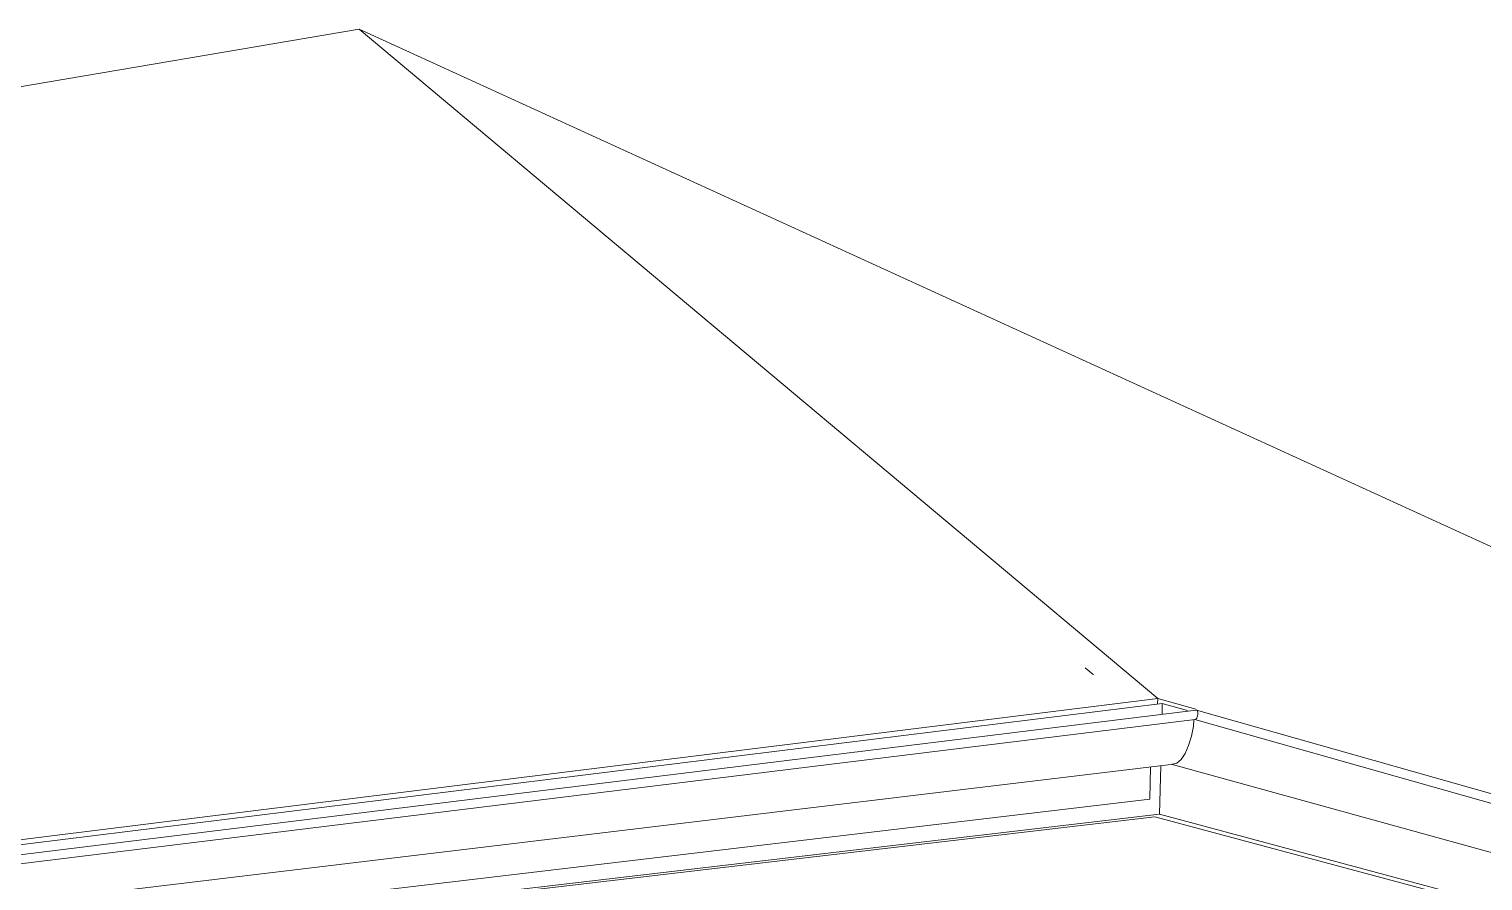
# Model space of a CAD drawing. Header units: inches. Extents: x 205 to 211, y -138 to -29.
# Drawn here: x 207.2758 to 207.4176, y -137.3562 to -137.2731 of the extents above; entities that cross this region are included whole.
import ezdxf

# ---------------------------------------------------------------- set-up
doc = ezdxf.new("R2010")
doc.units = ezdxf.units.IN
doc.header["$MEASUREMENT"] = 0
for name, color, linetype, lineweight in [('A-ROOF', 132, 'Continuous', 13), ('A-ROOF-OTLN', 132, 'Continuous', 9), ('S-BEAM', 12, 'Continuous', 9)]:
    doc.layers.add(name, color=color, linetype=linetype, lineweight=lineweight)

msp = doc.modelspace()

# ---------------------------------------------------------------- linework, layer by layer
at = {"layer": 'A-ROOF'}
for p, q in [((207.14642, -137.30056), (207.30796, -137.27307)), ((207.38587, -137.33842), (207.30796, -137.27307)), ((207.55675, -137.3869), (207.30796, -137.27307)), ((207.18795, -137.36298), (207.38587, -137.33842)), ((207.38585, -137.33895), (207.38587, -137.33842)), ((207.38587, -137.33842), (207.38958, -137.33947))]:
    msp.add_line(p, q, dxfattribs=at)
at = {"layer": 'A-ROOF-OTLN'}
for p, q in [((207.18804, -137.36344), (207.38632, -137.33889)), ((207.18876, -137.36428), (207.38963, -137.33954)), ((207.3863, -137.33991), (207.38632, -137.33889)), ((207.38632, -137.33889), (207.38877, -137.33959)), ((207.38966, -137.33954), (207.56617, -137.38965)), ((207.38953, -137.34048), (207.18874, -137.36511)), ((207.56583, -137.3903), (207.3895, -137.34048)), ((207.38744, -137.34484), (207.18829, -137.36879)), ((207.38511, -137.34824), (207.38518, -137.34508)), ((207.38606, -137.3497), (207.38617, -137.34496)), ((207.56041, -137.39261), (207.38719, -137.34483)), ((207.38511, -137.34824), (207.18799, -137.37158)), ((207.38559, -137.34995), (207.18788, -137.37316)), ((207.38606, -137.3497), (207.18798, -137.37297)), ((207.55663, -137.39586), (207.38559, -137.34995)), ((207.55777, -137.39587), (207.38606, -137.3497))]:
    msp.add_line(p, q, dxfattribs=at)
for points in [[(207.38963, -137.33953, 0), (207.38964, -137.33953, 0), (207.38969, -137.33955, 0), (207.38973, -137.33959, 0), (207.38976, -137.33966, 0), (207.38978, -137.33975, 0), (207.38978, -137.33986, 0), (207.38978, -137.33998, 0), (207.38976, -137.3401, 0), (207.38973, -137.34022, 0), (207.38969, -137.34032, 0), (207.38964, -137.3404, 0), (207.3896, -137.34045, 0), (207.38955, -137.34048, 0), (207.38954, -137.34048, 0)], [(207.38955, -137.34048, 0), (207.3896, -137.34045, 0), (207.38964, -137.3404, 0), (207.38969, -137.34032, 0), (207.38973, -137.34022, 0), (207.38976, -137.3401, 0), (207.38978, -137.33998, 0), (207.38978, -137.33986, 0), (207.38978, -137.33975, 0), (207.38976, -137.33966, 0), (207.38973, -137.33959, 0), (207.38969, -137.33955, 0), (207.38964, -137.33953, 0)], [(207.38941, -137.3405, 0), (207.38935, -137.3411, 0), (207.38917, -137.34209, 0), (207.38889, -137.34301, 0), (207.38855, -137.34379, 0), (207.38816, -137.34438, 0), (207.38774, -137.34473, 0), (207.38733, -137.34483, 0)], [(207.38733, -137.34483, 0), (207.38774, -137.34473, 0), (207.38816, -137.34438, 0), (207.38855, -137.34379, 0), (207.38889, -137.34301, 0), (207.38917, -137.34209, 0), (207.38935, -137.3411, 0), (207.38941, -137.3405, 0)]]:
    msp.add_polyline3d(points, dxfattribs=at)
at = {"layer": 'S-BEAM'}
for p in [(207.37879, -137.33543), (207.37961, -137.33606)]:
    msp.add_line(p, (207.37956, -137.33606), dxfattribs=at)

doc.saveas('drawing.dxf')
